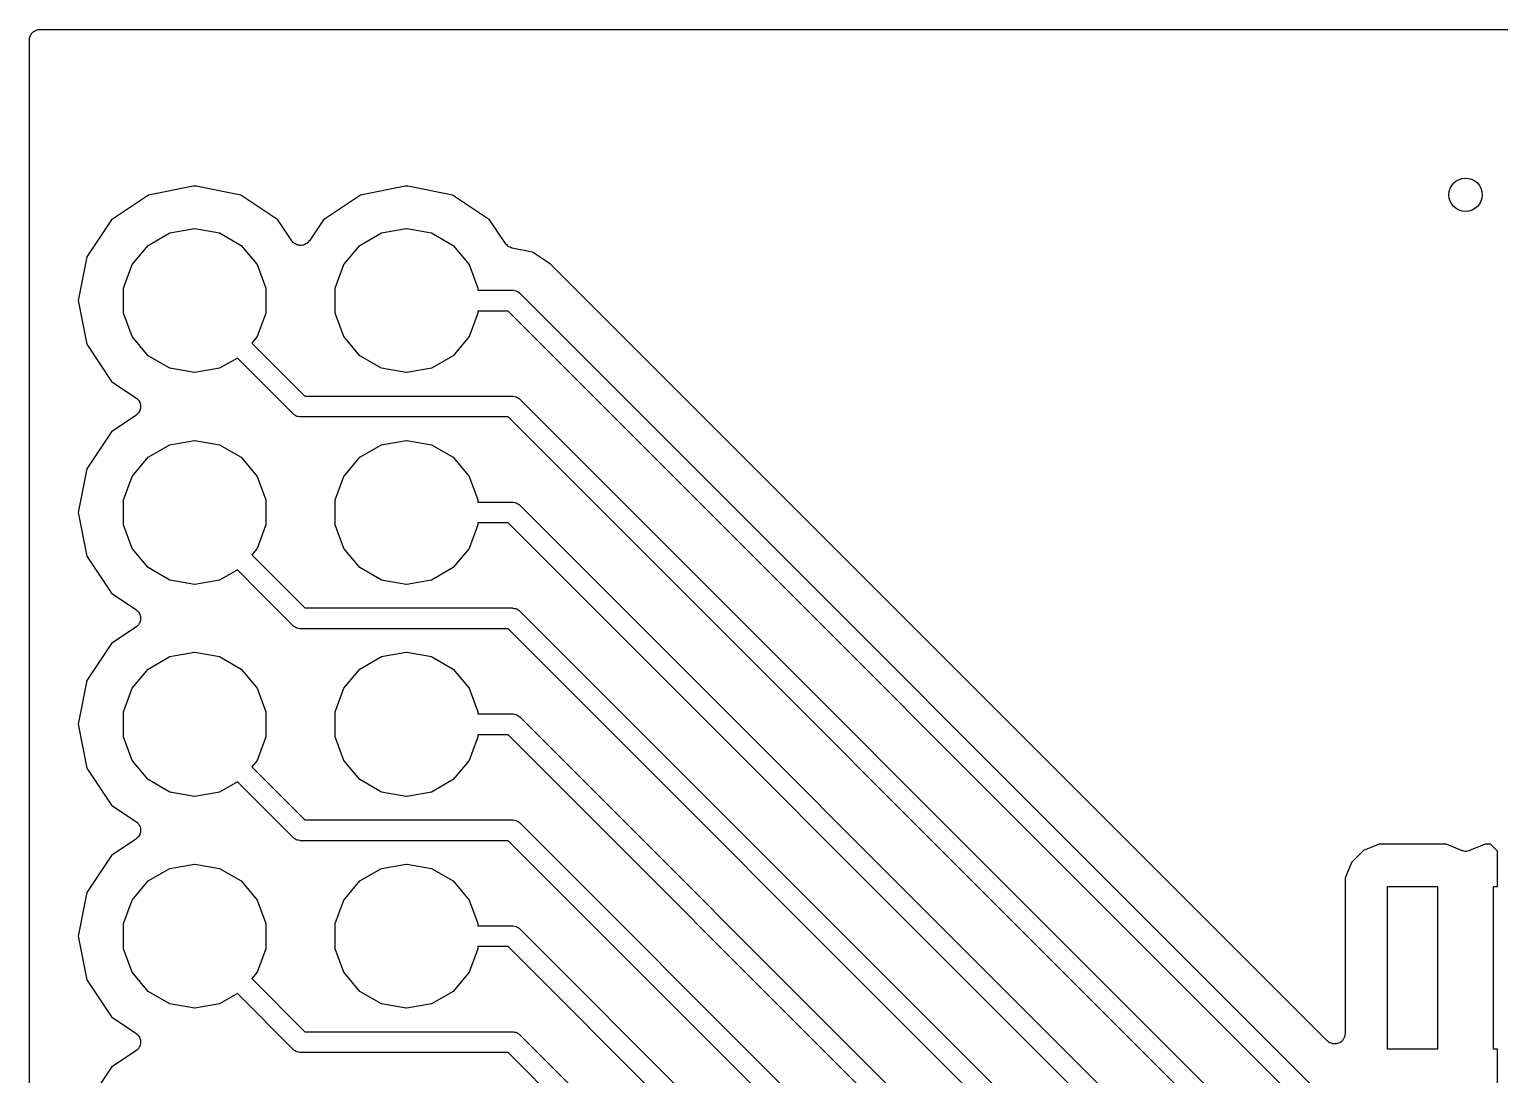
# Model space of a CAD drawing. Extents: x 99.6 to 135.3, y -116.3 to -28.5.
# Drawn here: x 99.62 to 117.25, y -41.03 to -28.5 of the extents above; entities that cross this region are included whole.
import ezdxf

# ---------------------------------------------------------------- set-up
doc = ezdxf.new("R2010")
doc.units = 0
doc.header["$MEASUREMENT"] = 0
doc.layers.add('BLACK', color=7, linetype='CONTINUOUS')

msp = doc.modelspace()

# ---------------------------------------------------------------- linework, layer by layer
at = {"layer": 'Black'}
for p, q in [((99.635, -28.5615), (99.6422, -28.553)), ((99.6422, -28.553), (99.6477, -28.5434)), ((99.6477, -28.5434), (99.6562, -28.5362)), ((99.6562, -28.5362), (99.6634, -28.5277)), ((99.6634, -28.5277), (99.673, -28.5222)), ((99.673, -28.5222), (99.6815, -28.515)), ((99.6815, -28.515), (99.6919, -28.5112)), ((99.6919, -28.5112), (99.7016, -28.5057)), ((99.7016, -28.5057), (99.7125, -28.5037)), ((99.7125, -28.5037), (99.7229, -28.4999)), ((99.7229, -28.4999), (99.7341, -28.4999)), ((99.7341, -28.4999), (99.745, -28.498)), ((99.745, -28.498), (135.205, -28.498)), ((99.618, -28.625), (99.6199, -28.6141)), ((99.618, -112.187), (99.618, -28.625)), ((99.6199, -28.6029), (99.6237, -28.5925)), ((99.6199, -28.6141), (99.6199, -28.6029)), ((99.6237, -28.5925), (99.6257, -28.5816)), ((99.6257, -28.5816), (99.6312, -28.5719)), ((99.6312, -28.5719), (99.635, -28.5615)), ((101.047, -30.4851), (100.603, -30.7819)), ((101.583, -30.3784), (101.047, -30.4851)), ((101.617, -30.3784), (101.583, -30.3784)), ((102.153, -30.4851), (101.617, -30.3784)), ((102.597, -30.7819), (102.153, -30.4851)), ((103.587, -30.4851), (103.143, -30.7819)), ((104.123, -30.3784), (103.587, -30.4851)), ((104.157, -30.3784), (104.123, -30.3784)), ((104.693, -30.4851), (104.157, -30.3784)), ((105.137, -30.7819), (104.693, -30.4851)), ((100.603, -30.7819), (100.306, -31.2261)), ((102.764, -31.0317), (102.597, -30.7819)), ((103.143, -30.7819), (102.976, -31.0317)), ((105.327, -31.065), (105.137, -30.7819)), ((101.042, -31.0884), (101.301, -30.9385)), ((101.301, -30.9385), (101.597, -30.8864)), ((101.597, -30.8864), (101.603, -30.8864)), ((101.603, -30.8864), (101.899, -30.9385)), ((101.899, -30.9385), (102.158, -31.0884)), ((103.582, -31.0884), (103.841, -30.9385)), ((103.841, -30.9385), (104.137, -30.8864)), ((104.137, -30.8864), (104.143, -30.8864)), ((104.143, -30.8864), (104.439, -30.9385)), ((104.439, -30.9385), (104.698, -31.0884)), ((100.849, -31.3182), (101.042, -31.0884)), ((102.158, -31.0884), (102.351, -31.3182)), ((102.774, -31.0417), (102.764, -31.0317)), ((102.782, -31.0529), (102.774, -31.0417)), ((102.789, -31.0576), (102.782, -31.0529)), ((102.795, -31.0636), (102.789, -31.0576)), ((102.807, -31.0697), (102.795, -31.0636)), ((102.819, -31.0774), (102.807, -31.0697)), ((102.827, -31.0794), (102.819, -31.0774)), ((102.834, -31.0831), (102.827, -31.0794)), ((102.848, -31.0846), (102.834, -31.0831)), ((102.862, -31.0879), (102.848, -31.0846)), ((102.87, -31.087), (102.862, -31.0879)), ((102.878, -31.0879), (102.87, -31.087)), ((102.892, -31.0846), (102.878, -31.0879)), ((102.906, -31.0831), (102.892, -31.0846)), ((102.913, -31.0794), (102.906, -31.0831)), ((102.921, -31.0774), (102.913, -31.0794)), ((102.933, -31.0697), (102.921, -31.0774)), ((102.945, -31.0636), (102.933, -31.0697)), ((102.951, -31.0576), (102.945, -31.0636)), ((102.958, -31.0529), (102.951, -31.0576)), ((102.966, -31.0417), (102.958, -31.0529)), ((102.976, -31.0317), (102.966, -31.0417)), ((103.389, -31.3182), (103.582, -31.0884)), ((104.698, -31.0884), (104.891, -31.3182)), ((105.33, -31.069), (105.327, -31.065)), ((105.333, -31.0739), (105.33, -31.069)), ((105.346, -31.0849), (105.333, -31.0739)), ((105.357, -31.0968), (105.346, -31.0849)), ((105.362, -31.0993), (105.357, -31.0968)), ((105.366, -31.103), (105.362, -31.0993)), ((105.382, -31.109), (105.366, -31.103)), ((105.397, -31.1163), (105.382, -31.109)), ((105.402, -31.117), (105.397, -31.1163)), ((105.407, -31.119), (105.402, -31.117)), ((105.651, -31.1675), (105.407, -31.119)), ((105.866, -31.3112), (105.651, -31.1675)), ((100.306, -31.2261), (100.202, -31.75)), ((100.746, -31.6), (100.849, -31.3182)), ((102.351, -31.3182), (102.454, -31.6)), ((103.286, -31.6), (103.389, -31.3182)), ((104.891, -31.3182), (104.994, -31.6)), ((115.18, -40.625), (105.866, -31.3112)), ((100.746, -31.9), (100.746, -31.6)), ((102.454, -31.6), (102.454, -31.9)), ((103.286, -31.9), (103.286, -31.6)), ((104.994, -31.6), (104.994, -31.625)), ((104.994, -31.625), (105.41, -31.625)), ((105.41, -31.625), (105.415, -31.626)), ((105.415, -31.626), (105.421, -31.6255)), ((105.421, -31.6255), (105.437, -31.6297)), ((105.437, -31.6297), (105.453, -31.6325)), ((105.453, -31.6325), (105.458, -31.6353)), ((105.458, -31.6353), (105.463, -31.6367)), ((105.463, -31.6367), (105.476, -31.6461)), ((105.476, -31.6461), (105.49, -31.6542)), ((105.49, -31.6542), (105.494, -31.6585)), ((105.494, -31.6585), (105.498, -31.6616)), ((105.498, -31.6616), (116.892, -43.055)), ((100.202, -31.75), (100.306, -32.2739)), ((100.849, -32.1818), (100.746, -31.9)), ((102.454, -31.9), (102.351, -32.1818)), ((103.389, -32.1818), (103.286, -31.9)), ((104.994, -31.9), (104.891, -32.1818)), ((105.358, -31.875), (104.994, -31.875)), ((104.994, -31.875), (104.994, -31.9)), ((116.752, -43.2684), (105.358, -31.875)), ((101.042, -32.4116), (100.849, -32.1818)), ((102.351, -32.1818), (102.286, -32.2593)), ((102.286, -32.2593), (102.922, -32.895)), ((103.582, -32.4116), (103.389, -32.1818)), ((104.891, -32.1818), (104.698, -32.4116)), ((100.306, -32.2739), (100.603, -32.7181)), ((101.301, -32.5615), (101.042, -32.4116)), ((102.112, -32.4385), (101.899, -32.5615)), ((102.782, -33.1084), (102.112, -32.4385)), ((103.841, -32.5615), (103.582, -32.4116)), ((104.698, -32.4116), (104.439, -32.5615)), ((101.597, -32.6136), (101.301, -32.5615)), ((101.603, -32.6136), (101.597, -32.6136)), ((101.899, -32.5615), (101.603, -32.6136)), ((104.137, -32.6136), (103.841, -32.5615)), ((104.143, -32.6136), (104.137, -32.6136)), ((104.439, -32.5615), (104.143, -32.6136)), ((100.603, -32.7181), (100.896, -32.9144)), ((100.896, -32.9144), (100.906, -32.924)), ((100.906, -32.924), (100.917, -32.9322)), ((100.917, -32.9322), (100.922, -32.9391)), ((100.922, -32.9391), (100.928, -32.9449)), ((100.928, -32.9449), (100.934, -32.9573)), ((100.934, -32.9573), (100.942, -32.9689)), ((102.922, -32.895), (105.41, -32.895)), ((105.41, -32.895), (105.415, -32.896)), ((105.415, -32.896), (105.421, -32.8955)), ((105.421, -32.8955), (105.437, -32.8997)), ((105.437, -32.8997), (105.453, -32.9025)), ((105.453, -32.9025), (105.458, -32.9053)), ((105.458, -32.9053), (105.463, -32.9067)), ((105.463, -32.9067), (105.476, -32.9161)), ((105.476, -32.9161), (105.49, -32.9242)), ((105.49, -32.9242), (105.494, -32.9285)), ((105.494, -32.9285), (105.498, -32.9316)), ((105.498, -32.9316), (116.257, -43.69)), ((100.896, -33.1256), (100.603, -33.3219)), ((100.906, -33.116), (100.896, -33.1256)), ((100.917, -33.1078), (100.906, -33.116)), ((100.922, -33.1009), (100.917, -33.1078)), ((100.928, -33.0951), (100.922, -33.1009)), ((100.934, -33.0827), (100.928, -33.0951)), ((100.942, -33.0711), (100.934, -33.0827)), ((100.942, -32.9689), (100.944, -32.977)), ((100.944, -33.063), (100.942, -33.0711)), ((100.944, -32.977), (100.948, -32.9845)), ((100.948, -33.0555), (100.944, -33.063)), ((100.948, -32.9845), (100.949, -32.9982)), ((100.949, -33.0418), (100.948, -33.0555)), ((100.949, -32.9982), (100.952, -33.0117)), ((100.952, -33.0283), (100.949, -33.0418)), ((100.952, -33.0117), (100.952, -33.02)), ((100.952, -33.02), (100.952, -33.0283)), ((102.786, -33.1115), (102.782, -33.1084)), ((102.79, -33.1158), (102.786, -33.1115)), ((102.804, -33.1239), (102.79, -33.1158)), ((102.817, -33.1333), (102.804, -33.1239)), ((102.822, -33.1347), (102.817, -33.1333)), ((102.827, -33.1375), (102.822, -33.1347)), ((102.843, -33.1403), (102.827, -33.1375)), ((102.859, -33.1445), (102.843, -33.1403)), ((102.865, -33.144), (102.859, -33.1445)), ((102.87, -33.145), (102.865, -33.144)), ((105.358, -33.145), (102.87, -33.145)), ((116.117, -43.9034), (105.358, -33.145)), ((100.603, -33.3219), (100.306, -33.7661)), ((101.042, -33.6284), (101.301, -33.4785)), ((101.301, -33.4785), (101.597, -33.4264)), ((101.597, -33.4264), (101.603, -33.4264)), ((101.603, -33.4264), (101.899, -33.4785)), ((101.899, -33.4785), (102.158, -33.6284)), ((103.582, -33.6284), (103.841, -33.4785)), ((103.841, -33.4785), (104.137, -33.4264)), ((104.137, -33.4264), (104.143, -33.4264)), ((104.143, -33.4264), (104.439, -33.4785)), ((104.439, -33.4785), (104.698, -33.6284)), ((100.849, -33.8582), (101.042, -33.6284)), ((102.158, -33.6284), (102.351, -33.8582)), ((103.389, -33.8582), (103.582, -33.6284)), ((104.698, -33.6284), (104.891, -33.8582)), ((100.306, -33.7661), (100.202, -34.29)), ((100.746, -34.14), (100.849, -33.8582)), ((102.351, -33.8582), (102.454, -34.14)), ((103.286, -34.14), (103.389, -33.8582)), ((104.891, -33.8582), (104.994, -34.14)), ((100.746, -34.44), (100.746, -34.14)), ((102.454, -34.14), (102.454, -34.44)), ((103.286, -34.44), (103.286, -34.14)), ((104.994, -34.14), (104.994, -34.165)), ((104.994, -34.165), (105.41, -34.165)), ((105.41, -34.165), (105.415, -34.166)), ((105.415, -34.166), (105.421, -34.1655)), ((105.421, -34.1655), (105.437, -34.1697)), ((105.437, -34.1697), (105.453, -34.1725)), ((105.453, -34.1725), (105.458, -34.1753)), ((105.458, -34.1753), (105.463, -34.1767)), ((105.463, -34.1767), (105.476, -34.1861)), ((105.476, -34.1861), (105.49, -34.1942)), ((105.49, -34.1942), (105.494, -34.1985)), ((105.494, -34.1985), (105.498, -34.2016)), ((105.498, -34.2016), (115.622, -44.325)), ((100.202, -34.29), (100.306, -34.8139)), ((100.849, -34.7218), (100.746, -34.44)), ((102.454, -34.44), (102.351, -34.7218)), ((103.389, -34.7218), (103.286, -34.44)), ((104.994, -34.44), (104.891, -34.7218)), ((105.358, -34.415), (104.994, -34.415)), ((104.994, -34.415), (104.994, -34.44)), ((115.482, -44.5384), (105.358, -34.415)), ((101.042, -34.9516), (100.849, -34.7218)), ((102.351, -34.7218), (102.286, -34.7993)), ((103.582, -34.9516), (103.389, -34.7218)), ((104.891, -34.7218), (104.698, -34.9516)), ((100.306, -34.8139), (100.603, -35.2581)), ((102.286, -34.7993), (102.552, -35.0652)), ((101.301, -35.1015), (101.042, -34.9516)), ((102.112, -34.9785), (101.899, -35.1015)), ((102.375, -35.242), (102.112, -34.9785)), ((102.552, -35.0652), (102.552, -35.0652)), ((102.552, -35.0652), (102.922, -35.435)), ((103.841, -35.1015), (103.582, -34.9516)), ((104.698, -34.9516), (104.439, -35.1015)), ((100.603, -35.2581), (100.896, -35.4544)), ((101.597, -35.1536), (101.301, -35.1015)), ((101.603, -35.1536), (101.597, -35.1536)), ((101.899, -35.1015), (101.603, -35.1536)), ((102.782, -35.6484), (102.375, -35.242)), ((102.375, -35.242), (102.375, -35.242)), ((104.137, -35.1536), (103.841, -35.1015)), ((104.143, -35.1536), (104.137, -35.1536)), ((104.439, -35.1015), (104.143, -35.1536)), ((102.922, -35.435), (105.41, -35.435)), ((105.41, -35.435), (105.415, -35.436)), ((105.415, -35.436), (105.421, -35.4355)), ((105.421, -35.4355), (105.437, -35.4397)), ((100.896, -35.4544), (100.906, -35.464)), ((100.906, -35.464), (100.917, -35.4722)), ((100.917, -35.4722), (100.922, -35.4791)), ((100.922, -35.4791), (100.928, -35.4849)), ((100.928, -35.4849), (100.934, -35.4973)), ((100.934, -35.4973), (100.942, -35.5089)), ((100.942, -35.6111), (100.934, -35.6227)), ((100.942, -35.5089), (100.944, -35.517)), ((100.944, -35.603), (100.942, -35.6111)), ((100.944, -35.517), (100.948, -35.5245)), ((100.948, -35.5955), (100.944, -35.603)), ((100.948, -35.5245), (100.949, -35.5382)), ((100.949, -35.5818), (100.948, -35.5955)), ((100.949, -35.5382), (100.952, -35.5517)), ((100.952, -35.5683), (100.949, -35.5818)), ((100.952, -35.5517), (100.952, -35.56)), ((100.952, -35.56), (100.952, -35.5683)), ((105.437, -35.4397), (105.453, -35.4425)), ((105.453, -35.4425), (105.458, -35.4453)), ((105.458, -35.4453), (105.463, -35.4467)), ((105.463, -35.4467), (105.476, -35.4561)), ((105.476, -35.4561), (105.49, -35.4642)), ((105.49, -35.4642), (105.494, -35.4685)), ((105.494, -35.4685), (105.498, -35.4716)), ((105.498, -35.4716), (114.987, -44.96)), ((100.896, -35.6656), (100.603, -35.8619)), ((100.906, -35.656), (100.896, -35.6656)), ((100.917, -35.6478), (100.906, -35.656)), ((100.922, -35.6409), (100.917, -35.6478)), ((100.928, -35.6351), (100.922, -35.6409)), ((100.934, -35.6227), (100.928, -35.6351)), ((102.786, -35.6515), (102.782, -35.6484)), ((102.79, -35.6558), (102.786, -35.6515)), ((102.804, -35.6639), (102.79, -35.6558)), ((102.817, -35.6733), (102.804, -35.6639)), ((102.822, -35.6747), (102.817, -35.6733)), ((102.827, -35.6775), (102.822, -35.6747)), ((102.843, -35.6803), (102.827, -35.6775)), ((102.859, -35.6845), (102.843, -35.6803)), ((102.865, -35.684), (102.859, -35.6845)), ((102.87, -35.685), (102.865, -35.684)), ((105.358, -35.685), (102.87, -35.685)), ((114.847, -45.1734), (105.358, -35.685)), ((100.603, -35.8619), (100.306, -36.3061)), ((101.042, -36.1684), (101.301, -36.0185)), ((101.301, -36.0185), (101.597, -35.9664)), ((101.597, -35.9664), (101.603, -35.9664)), ((101.603, -35.9664), (101.899, -36.0185)), ((101.899, -36.0185), (102.158, -36.1684)), ((103.582, -36.1684), (103.841, -36.0185)), ((103.841, -36.0185), (104.137, -35.9664)), ((104.137, -35.9664), (104.143, -35.9664)), ((104.143, -35.9664), (104.439, -36.0185)), ((104.439, -36.0185), (104.698, -36.1684)), ((100.306, -36.3061), (100.202, -36.83)), ((100.849, -36.3982), (101.042, -36.1684)), ((102.158, -36.1684), (102.351, -36.3982)), ((103.389, -36.3982), (103.582, -36.1684)), ((104.698, -36.1684), (104.891, -36.3982)), ((100.746, -36.68), (100.849, -36.3982)), ((102.351, -36.3982), (102.454, -36.68)), ((103.286, -36.68), (103.389, -36.3982)), ((104.891, -36.3982), (104.994, -36.68)), ((100.202, -36.83), (100.306, -37.3539)), ((100.746, -36.98), (100.746, -36.68)), ((102.454, -36.68), (102.454, -36.98)), ((103.286, -36.98), (103.286, -36.68)), ((104.994, -36.68), (104.994, -36.705)), ((104.994, -36.705), (105.41, -36.705)), ((105.41, -36.705), (105.415, -36.706)), ((105.415, -36.706), (105.421, -36.7055)), ((105.421, -36.7055), (105.437, -36.7097)), ((105.437, -36.7097), (105.453, -36.7125)), ((105.453, -36.7125), (105.458, -36.7153)), ((105.458, -36.7153), (105.463, -36.7167)), ((105.463, -36.7167), (105.476, -36.7261)), ((105.476, -36.7261), (105.49, -36.7342)), ((105.49, -36.7342), (105.494, -36.7385)), ((105.494, -36.7385), (105.498, -36.7416)), ((105.498, -36.7416), (111.213, -42.4566)), ((100.849, -37.2618), (100.746, -36.98)), ((102.454, -36.98), (102.351, -37.2618)), ((103.389, -37.2618), (103.286, -36.98)), ((104.994, -36.98), (104.891, -37.2618)), ((105.358, -36.955), (104.994, -36.955)), ((104.994, -36.955), (104.994, -36.98)), ((111, -42.5968), (105.358, -36.955)), ((100.306, -37.3539), (100.603, -37.7981)), ((101.042, -37.4916), (100.849, -37.2618)), ((102.351, -37.2618), (102.286, -37.3393)), ((102.286, -37.3393), (102.922, -37.975)), ((103.582, -37.4916), (103.389, -37.2618)), ((104.891, -37.2618), (104.698, -37.4916)), ((101.301, -37.6415), (101.042, -37.4916)), ((102.112, -37.5185), (101.899, -37.6415)), ((102.782, -38.1884), (102.112, -37.5185)), ((103.841, -37.6415), (103.582, -37.4916)), ((104.698, -37.4916), (104.439, -37.6415)), ((101.597, -37.6936), (101.301, -37.6415)), ((101.603, -37.6936), (101.597, -37.6936)), ((101.899, -37.6415), (101.603, -37.6936)), ((104.137, -37.6936), (103.841, -37.6415)), ((104.143, -37.6936), (104.137, -37.6936)), ((104.439, -37.6415), (104.143, -37.6936)), ((100.603, -37.7981), (100.896, -37.9944)), ((100.896, -37.9944), (100.906, -38.004)), ((100.906, -38.004), (100.917, -38.0122)), ((100.917, -38.0122), (100.922, -38.0191)), ((100.922, -38.0191), (100.928, -38.0249)), ((100.928, -38.0249), (100.934, -38.0373)), ((100.934, -38.0373), (100.942, -38.0489)), ((100.942, -38.0489), (100.944, -38.057)), ((100.944, -38.057), (100.948, -38.0645)), ((100.948, -38.0645), (100.949, -38.0782)), ((100.949, -38.0782), (100.952, -38.0917)), ((102.922, -37.975), (105.41, -37.975)), ((105.41, -37.975), (105.415, -37.976)), ((105.415, -37.976), (105.421, -37.9755)), ((105.421, -37.9755), (105.437, -37.9797)), ((105.437, -37.9797), (105.453, -37.9825)), ((105.453, -37.9825), (105.458, -37.9853)), ((105.458, -37.9853), (105.463, -37.9867)), ((105.463, -37.9867), (105.476, -37.9961)), ((105.476, -37.9961), (105.49, -38.0042)), ((105.49, -38.0042), (105.494, -38.0085)), ((105.494, -38.0085), (105.498, -38.0116)), ((105.498, -38.0116), (110.578, -43.0916)), ((100.896, -38.2056), (100.603, -38.4019)), ((100.906, -38.196), (100.896, -38.2056)), ((100.917, -38.1878), (100.906, -38.196)), ((100.922, -38.1809), (100.917, -38.1878)), ((100.928, -38.1751), (100.922, -38.1809)), ((100.934, -38.1627), (100.928, -38.1751)), ((100.942, -38.1511), (100.934, -38.1627)), ((100.944, -38.143), (100.942, -38.1511)), ((100.948, -38.1355), (100.944, -38.143)), ((100.949, -38.1218), (100.948, -38.1355)), ((100.952, -38.1083), (100.949, -38.1218)), ((100.952, -38.0917), (100.952, -38.1)), ((100.952, -38.1), (100.952, -38.1083)), ((102.786, -38.1915), (102.782, -38.1884)), ((102.79, -38.1958), (102.786, -38.1915)), ((102.804, -38.2039), (102.79, -38.1958)), ((102.817, -38.2133), (102.804, -38.2039)), ((102.822, -38.2147), (102.817, -38.2133)), ((102.827, -38.2175), (102.822, -38.2147)), ((102.843, -38.2203), (102.827, -38.2175)), ((102.859, -38.2245), (102.843, -38.2203)), ((102.865, -38.224), (102.859, -38.2245)), ((102.87, -38.225), (102.865, -38.224)), ((105.358, -38.225), (102.87, -38.225)), ((110.365, -43.2318), (105.358, -38.225)), ((100.603, -38.4019), (100.306, -38.8461)), ((115.617, -38.3443), (115.474, -38.4872)), ((115.804, -38.267), (115.617, -38.3443)), ((116.606, -38.267), (115.804, -38.267)), ((116.791, -38.3438), (116.606, -38.267)), ((116.797, -38.345), (116.791, -38.3438)), ((116.802, -38.3476), (116.797, -38.345)), ((116.818, -38.3497), (116.802, -38.3476)), ((116.834, -38.3533), (116.818, -38.3497)), ((116.84, -38.3526), (116.834, -38.3533)), ((116.846, -38.3533), (116.84, -38.3526)), ((116.862, -38.3497), (116.846, -38.3533)), ((116.878, -38.3476), (116.862, -38.3497)), ((116.883, -38.345), (116.878, -38.3476)), ((116.889, -38.3438), (116.883, -38.345)), ((117.074, -38.267), (116.889, -38.3438)), ((117.137, -38.267), (117.074, -38.267)), ((117.221, -38.3514), (117.137, -38.267)), ((117.221, -38.775), (117.221, -38.3514)), ((101.042, -38.7084), (101.301, -38.5585)), ((101.301, -38.5585), (101.597, -38.5064)), ((101.597, -38.5064), (101.603, -38.5064)), ((101.603, -38.5064), (101.899, -38.5585)), ((101.899, -38.5585), (102.158, -38.7084)), ((103.582, -38.7084), (103.841, -38.5585)), ((103.841, -38.5585), (104.137, -38.5064)), ((104.137, -38.5064), (104.143, -38.5064)), ((104.143, -38.5064), (104.439, -38.5585)), ((104.439, -38.5585), (104.698, -38.7084)), ((115.474, -38.4872), (115.397, -38.674)), ((100.849, -38.9382), (101.042, -38.7084)), ((102.158, -38.7084), (102.351, -38.9382)), ((103.389, -38.9382), (103.582, -38.7084)), ((104.698, -38.7084), (104.891, -38.9382)), ((115.397, -38.674), (115.397, -40.5352)), ((115.905, -40.725), (115.905, -38.775)), ((115.905, -38.775), (116.505, -38.775)), ((116.505, -38.775), (116.505, -40.725)), ((117.175, -40.725), (117.175, -38.775)), ((117.175, -38.775), (117.221, -38.775)), ((100.306, -38.8461), (100.202, -39.37)), ((100.746, -39.22), (100.849, -38.9382)), ((102.351, -38.9382), (102.454, -39.22)), ((103.286, -39.22), (103.389, -38.9382)), ((104.891, -38.9382), (104.994, -39.22)), ((100.746, -39.52), (100.746, -39.22)), ((102.454, -39.22), (102.454, -39.52)), ((103.286, -39.52), (103.286, -39.22)), ((104.994, -39.22), (104.994, -39.245)), ((104.994, -39.245), (105.41, -39.245)), ((105.41, -39.245), (105.415, -39.246)), ((105.415, -39.246), (105.421, -39.2455)), ((105.421, -39.2455), (105.437, -39.2497)), ((105.437, -39.2497), (105.453, -39.2525)), ((105.453, -39.2525), (105.458, -39.2553)), ((105.458, -39.2553), (105.463, -39.2567)), ((105.463, -39.2567), (105.476, -39.2661)), ((105.476, -39.2661), (105.49, -39.2742)), ((105.49, -39.2742), (105.494, -39.2785)), ((105.494, -39.2785), (105.498, -39.2816)), ((105.498, -39.2816), (109.943, -43.7266)), ((100.202, -39.37), (100.306, -39.8939)), ((100.849, -39.8018), (100.746, -39.52)), ((102.454, -39.52), (102.351, -39.8018)), ((103.389, -39.8018), (103.286, -39.52)), ((104.994, -39.52), (104.891, -39.8018)), ((105.358, -39.495), (104.994, -39.495)), ((104.994, -39.495), (104.994, -39.52)), ((109.73, -43.8668), (105.358, -39.495)), ((101.042, -40.0316), (100.849, -39.8018)), ((102.351, -39.8018), (102.286, -39.8793)), ((103.582, -40.0316), (103.389, -39.8018)), ((104.891, -39.8018), (104.698, -40.0316)), ((100.306, -39.8939), (100.603, -40.3381)), ((102.286, -39.8793), (102.922, -40.515)), ((101.301, -40.1815), (101.042, -40.0316)), ((101.597, -40.2336), (101.301, -40.1815)), ((101.899, -40.1815), (101.603, -40.2336)), ((102.112, -40.0585), (101.899, -40.1815)), ((102.782, -40.7284), (102.112, -40.0585)), ((103.841, -40.1815), (103.582, -40.0316)), ((104.137, -40.2336), (103.841, -40.1815)), ((104.439, -40.1815), (104.143, -40.2336)), ((104.698, -40.0316), (104.439, -40.1815)), ((100.603, -40.3381), (100.896, -40.5344)), ((101.603, -40.2336), (101.597, -40.2336)), ((104.143, -40.2336), (104.137, -40.2336)), ((100.896, -40.5344), (100.906, -40.544)), ((100.906, -40.544), (100.917, -40.5522)), ((102.922, -40.515), (105.41, -40.515)), ((105.41, -40.515), (105.415, -40.516)), ((105.415, -40.516), (105.421, -40.5155)), ((105.421, -40.5155), (105.437, -40.5197)), ((105.437, -40.5197), (105.453, -40.5225)), ((105.453, -40.5225), (105.458, -40.5253)), ((105.458, -40.5253), (105.463, -40.5267)), ((105.463, -40.5267), (105.476, -40.5361)), ((105.476, -40.5361), (105.49, -40.5442)), ((105.49, -40.5442), (105.494, -40.5485)), ((105.494, -40.5485), (105.498, -40.5516)), ((115.397, -40.5352), (115.394, -40.5515)), ((100.917, -40.5522), (100.922, -40.5591)), ((100.922, -40.7209), (100.917, -40.7278)), ((100.922, -40.5591), (100.928, -40.5649)), ((100.928, -40.7151), (100.922, -40.7209)), ((100.928, -40.5649), (100.934, -40.5773)), ((100.934, -40.7027), (100.928, -40.7151)), ((100.934, -40.5773), (100.942, -40.5889)), ((100.942, -40.6911), (100.934, -40.7027)), ((100.942, -40.5889), (100.944, -40.597)), ((100.944, -40.683), (100.942, -40.6911)), ((100.944, -40.597), (100.948, -40.6045)), ((100.948, -40.6755), (100.944, -40.683)), ((100.948, -40.6045), (100.949, -40.6182)), ((100.949, -40.6618), (100.948, -40.6755)), ((100.949, -40.6182), (100.952, -40.6317)), ((100.952, -40.6483), (100.949, -40.6618)), ((100.952, -40.6317), (100.952, -40.64)), ((100.952, -40.64), (100.952, -40.6483)), ((105.498, -40.5516), (109.308, -44.3616)), ((115.194, -40.6345), (115.18, -40.625)), ((115.206, -40.6452), (115.194, -40.6345)), ((115.212, -40.6471), (115.206, -40.6452)), ((115.216, -40.6503), (115.212, -40.6471)), ((115.232, -40.6546), (115.216, -40.6503)), ((115.248, -40.6603), (115.232, -40.6546)), ((115.254, -40.6603), (115.248, -40.6603)), ((115.259, -40.6617), (115.254, -40.6603)), ((115.275, -40.6603), (115.259, -40.6617)), ((115.292, -40.6603), (115.275, -40.6603)), ((115.297, -40.6584), (115.292, -40.6603)), ((115.303, -40.6579), (115.297, -40.6584)), ((115.318, -40.6509), (115.303, -40.6579)), ((115.334, -40.6452), (115.318, -40.6509)), ((115.338, -40.6416), (115.334, -40.6452)), ((115.343, -40.6392), (115.338, -40.6416)), ((115.355, -40.6275), (115.343, -40.6392)), ((115.367, -40.6168), (115.355, -40.6275)), ((115.37, -40.612), (115.367, -40.6168)), ((115.374, -40.608), (115.37, -40.612)), ((115.381, -40.593), (115.374, -40.608)), ((115.389, -40.5786), (115.381, -40.593)), ((115.39, -40.5731), (115.389, -40.5786)), ((115.393, -40.5681), (115.39, -40.5731)), ((115.394, -40.5515), (115.393, -40.5681)), ((116.505, -40.725), (115.905, -40.725)), ((117.221, -40.725), (117.175, -40.725)), ((117.221, -41.1486), (117.221, -40.725)), ((100.896, -40.7456), (100.603, -40.9419)), ((100.906, -40.736), (100.896, -40.7456)), ((100.917, -40.7278), (100.906, -40.736)), ((102.786, -40.7315), (102.782, -40.7284)), ((102.79, -40.7358), (102.786, -40.7315)), ((102.804, -40.7439), (102.79, -40.7358)), ((102.817, -40.7533), (102.804, -40.7439)), ((102.822, -40.7547), (102.817, -40.7533)), ((102.827, -40.7575), (102.822, -40.7547)), ((102.843, -40.7603), (102.827, -40.7575)), ((102.859, -40.7645), (102.843, -40.7603)), ((102.865, -40.764), (102.859, -40.7645)), ((102.87, -40.765), (102.865, -40.764)), ((105.358, -40.765), (102.87, -40.765)), ((109.095, -44.5018), (105.358, -40.765)), ((100.603, -40.9419), (100.306, -41.3861))]:
    msp.add_line(p, q, dxfattribs=at)
msp.add_circle((116.84, -30.48), 0.2, dxfattribs=at)

doc.saveas('drawing.dxf')
